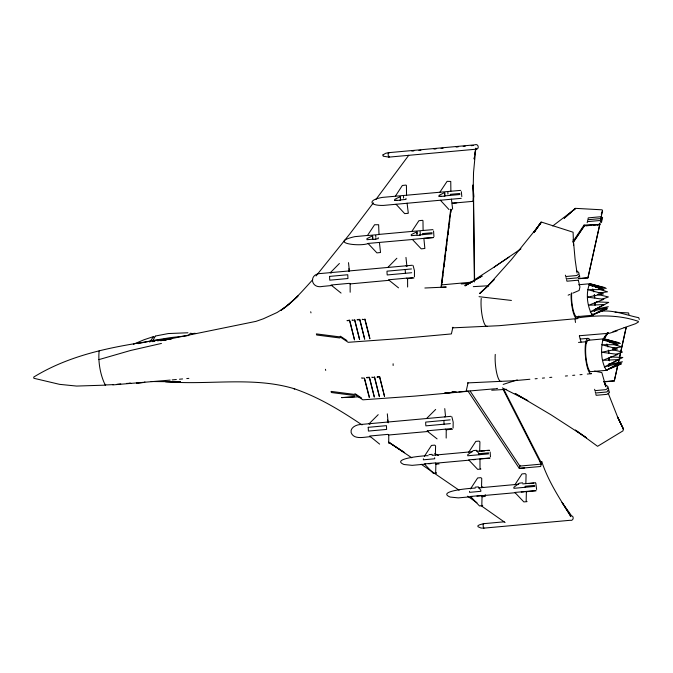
<?xml version="1.0" encoding="UTF-8"?>
<svg xmlns="http://www.w3.org/2000/svg" width="673" height="673" viewBox="0 0 673 673"><rect width="100%" height="100%" fill="white"/><g stroke="black" fill="none" stroke-linecap="round" stroke-linejoin="round"><path stroke-width="1.01" d="M388.725 443.288L388.767 435.002L427.978 431.486L427.111 430.804L451.591 428.583M446.182 438.064L446.224 429.778L452.5 429.206M461.821 196.609L461.333 191.67M405.205 269.52L405.415 273.297M571.613 292.864L571.596 298.602A15.874 3.609 84.8 0 0 577.156 316.647L593.149 315.191L593.981 314.19L607.29 308.697L592.198 315.124C587.15 306.148 585.619 293.31 589.615 283.762L604.918 287.581L588.782 284.763L603.925 289.6L587.697 289.634L603.504 293.908L587.596 297.146L603.79 299.35L588.513 305.281L604.691 304.465L590.196 311.86L605.978 307.889M443.886 420.44L444.071 424.2M490.474 456.959L490.146 452.029M536.633 489.498L535.826 483.155M475.803 148.43L473.531 172.507L473.254 185.698L474.372 281.911M433.95 236.66L433.555 230.94M450.683 209.345L441.017 287.363L446.249 287.051L424.865 288.002M451.045 209.21L441.572 284.898L472.32 282.096M441.993 282.988L442.245 280.978M442.624 277.957L442.994 274.937M443.372 271.917L443.625 269.907M443.995 266.887L444.373 263.866M444.626 261.856L444.996 258.836M445.375 255.824L445.627 253.805M445.997 250.793L446.249 248.774M446.628 245.763L446.88 243.752M447.377 239.723L447.629 237.712M448.008 234.692L448.252 232.681M448.756 228.66L449.009 226.641M449.505 222.62L449.757 220.609M450.759 212.559L451.137 209.539M414.425 276.83L414.484 270.807L413.129 265.625M475.735 148.363L474.734 155.152L475.836 148.186M594.781 311.237L595.075 309.319L608.703 302.379L596.211 301.857M608.88 366.322L609.174 364.413L622.811 357.464L610.318 356.951M453.08 428.07L453.19 422.131L451.861 416.831M600.602 219.583L602.478 211.053L601.469 213.4M441.505 285.175L441.749 284.082M452.895 327.221L451.398 333.926L400.435 338.553L348.168 342.313L340.731 337.324L339.655 337.955L316.647 335.003L316.369 333.892L339.369 336.837L340.445 336.214L346.915 340.546M468.046 382.828L466.12 391.45L415.165 396.077L362.89 399.829L355.453 394.849L354.377 395.48L331.377 392.527L331.091 391.408L354.099 394.361L355.167 393.739L361.637 398.071M520.002 465.312L519.304 468.442L467.87 390.904M587.176 222.729L587.42 221.644L599.34 220.559L601.755 221.266L601.511 222.351L599.298 223.596M587.605 220.828L587.84 219.743L599.761 218.658L602.184 219.364L601.94 220.45L600.459 221.282M588.017 218.961L588.261 217.875L600.181 216.79L602.596 217.488L602.36 218.582L600.88 219.406M539.982 461.846L541.765 461.678L540.688 466.498L519.262 468.383L524.646 467.962M578.687 278.757L587.924 277.915L599.803 224.387L584.055 225.076L572.858 241.75M587.924 277.915L599.803 224.387L584.24 225.8L573.135 242.322M570.502 516.654L570.906 514.853L562.081 502.546L570.637 516.056C559.684 498.693 548.302 481.288 541.765 461.678M604.034 381.885L614.298 380.952L626.168 327.415L624.098 327.608M614.298 380.952L619.11 359.407M619.572 357.355L626.168 327.415M352.198 319.902L352.088 320.314L354.637 320.129L359.609 339.562L354.747 319.717M362.385 319.17L362.276 319.582L364.816 319.397L369.797 338.83M361.83 377.789L361.721 378.201L364.261 378.016L369.241 397.457L369.351 397.045M372.018 377.057L371.9 377.469L374.449 377.284L379.429 396.725L374.567 376.88M586.233 343.314L587.722 340.311L603.723 338.856L619.025 342.675L602.89 339.857C600.627 349.691 601.023 361.46 606.297 370.217L607.248 370.285L590.305 371.673A15.874 3.609 84.8 0 1 586.301 359.853A15.874 3.609 84.8 0 1 586.233 343.314L585.838 341.758L586.57 339.503L587.504 338.384L588.572 338.46A17.826 4.055 84.8 0 1 589.708 339.739M152.207 341.724L155.354 336.071M169.958 338.477C123.134 344.887 74.745 351.861 33.734 377.065L33.827 378.268L59.569 384.35L76.621 386.066L105.316 385.141L105.703 384.3M601.241 214.09L602.579 211.465L602.158 209.825L575.238 208.336L564.184 218.262L571.352 212.146M188.238 335.676L190.459 333.219L191.662 333.463M367.483 235.474L374.575 224.74L378.647 224.74L379.008 234.532L367.727 235.558M432.932 229.636L411.809 231.445L418.909 220.71L422.526 220.323L422.981 220.702L423.09 230.418M607.534 332.529L603.084 339.158M573.766 241.641L584.29 225.985M603.597 339.268L607.694 333.177M603.647 339.461L608.325 332.504M408.763 155.253L375.913 199.494M373.38 202.834L349.968 233.741L316.058 275.93M330.342 272.691L339.411 263.48M412.271 265.246L321.147 273.474C308.47 273.373 310.362 289.129 322.653 286.404L331.94 285.503M348.538 271.042L349.447 271.539L348.513 262.647M341.068 293.075L331.032 285.007L349.228 283.35L350.137 283.855L350.162 292.242M387.791 267.475L396.868 258.255M350.086 283.913L389.389 280.288M405.996 265.818L406.845 266.197M407.619 287.018L407.594 278.63L413.87 278.058M154.016 336.929L153.452 336.618L149.726 342.145M603.723 338.856L602.89 339.857L618.024 344.694L601.797 344.727L617.612 349.001L601.696 352.24L617.89 354.435L602.613 360.375L618.798 359.559L604.295 366.953L620.077 362.983L606.297 370.217L621.398 363.79L608.081 369.284L622.39 361.771L609.174 364.413M312.735 279.69C302.858 290.492 293.268 301.908 281.104 310.245L290.097 303.296L297.988 296.027L285.958 306.711L277.15 312.474L263.303 318.809L256.001 321.358L163.026 340.361M369.065 423.78L378.209 414.661M451.003 416.326L359.87 424.562C355.924 424.89 350.069 427.734 351.129 432.554C353.847 440.201 364.69 436.836 370.52 436.71L370.571 436.651M387.269 422.122L387.707 422.131M388.725 435.052L387.858 434.379L369.654 436.028L379.622 444.113M426.522 418.556L435.667 409.445M444.718 416.898L445.164 416.907M446.224 429.778L445.307 429.155M479.824 293.192L488.396 285.537L479.723 293.63L494.117 279.606L487.757 286.059L511.371 259.66L540.907 222.999L533.84 232.219L541.075 222.233L534.303 232.193L541.134 221.981L573.093 232.21L573.573 245.485L573.312 239.487L575.129 259.677L577.047 273.036M191.485 334.203L193.563 333.362M573.749 210.102L575.339 208.739L552.735 225.977M599.811 224.437L597.456 225.11M144.215 382.483L144.897 381.928M129.065 383.206L130.671 383.299M136.501 382.575L138.091 382.617M520.952 248.85L494.285 266.996L508.973 257.179M494.554 266.819L473.758 280.33M472.009 281.44L465.018 285.882L473.144 281.221M474.945 280.187L482.162 276.048L464.917 285.47M400.326 196.566L394.681 199.393L394.748 200.445L400.578 200.226L400.326 196.566L400.393 198.375M444.66 192.537L439.006 195.363L439.082 196.415L444.903 196.196L444.66 192.537L444.727 194.346M376.005 239.201L372.8 239.487L372.548 235.836L366.903 238.663L366.97 239.706L372.102 239.243M420.087 231.512L420.331 235.171L417.125 235.457L416.881 231.806L411.228 234.633L411.304 235.676L416.427 235.214M568.138 295.169L569.711 294.496M572.849 293.15L579.142 290.45L579.924 286.95L578.292 280.086M133.397 344.265L143.946 339.781L153.452 336.618M601.797 299.376L608.426 296.936L597.296 294.379M615.896 354.469L622.525 352.029L612.405 349.699M98.906 359.618L130.52 350.498L161.436 343.432M503.168 384.418L517.243 379.883M617.04 330.864L609.637 333.219L579.411 335.743M625.528 327.869L626.21 327.549L625.402 327.372M612.968 331.68L635.598 323.696L638.45 321.997L638.282 321.315C618.142 314.451 596.547 315.031 575.743 318.169M138.074 343.659L150.786 340.875M395.379 196.188L402.353 185.47L405.979 185.083L406.425 185.47L406.542 195.187M450.876 191.157L450.759 181.441L447.099 181.348L439.839 192.268M396.052 204.256L404.692 213.627L407.897 213.333L408.309 213.24L407.081 203.145M440.378 200.226L449.017 209.597M367.601 235.449L354.78 236.652C327.701 242.869 359.432 246.882 368.148 243.55L368.274 243.525M379.429 242.524L380.531 252.501L376.914 252.888L368.022 243.441L412.599 239.487M433.471 237.594L423.637 238.385M155.732 335.962L168.385 333.547L187.935 332.773M162.866 340.42L172.549 338.452L160.67 340.765M595.075 309.319L608.291 306.678L592.198 315.124L593.149 315.191M152.712 340.504L170.622 337.61L187.229 335.76M153.091 341.581L154.857 341.278M157.49 340.832L159.207 340.546M495.597 388.7L497.549 388.38M170.353 338.856L170.849 338.78M161.032 340.26L162.967 339.966M449.194 392.746L444.163 393.495L455.545 392.006M452.214 392.3L454.225 391.997M598.339 293.108L607.517 291.821L598.549 288.986M612.438 348.202L621.625 346.906L613.65 344.391M494.621 388.809L458.851 391.896M452.315 203.263L456.782 202.809M170.168 380.102L112.879 384.897M172.229 379.909L176.343 379.505M411.859 151.08L413.87 150.895M418.909 150.441L420.919 150.256M434.009 149.07L436.02 148.884M441.051 148.422L443.07 148.245M456.159 147.051L458.17 146.865M463.201 146.411L465.22 146.226M471.26 145.679L473.27 145.494M460.711 190.366L382.558 197.382C367.954 199.738 368.703 205.753 383.349 205.425L461.249 198.325M459.878 193.471L450.296 194.337L450.363 195.389M394.748 200.445L396.801 200.26M399.88 199.974L406.029 199.418L405.962 198.367M439.082 196.415L441.135 196.222M444.214 195.944L459.953 194.514M452.323 203.212L472.816 201.353L473.893 196.524L472.892 184.991L473.355 198.939L473.582 197.929L474.591 279.817M378.882 234.423L411.935 231.419M432.1 232.732L422.509 233.607L422.585 234.65M375.172 238.957L378.251 238.679L378.184 237.636M419.506 234.927L432.175 233.783M423.881 238.469L424.865 248.472L421.239 248.859L412.356 239.411L433.219 237.51M586.368 225.8L591.55 225.329M593.628 225.144L599.845 224.572M411.489 268.948L387.009 271.177L387.034 273.019L387.219 274.954L411.699 272.725M412.961 277.562L388.481 279.783L398.517 287.851M578.637 278.563L587.874 277.722M577.905 280.212L566.952 281.205L566.607 279.859M578.62 284.763L589.615 283.762M577.367 318.573L499.08 325.698L452.332 327.869M580.202 339.049L587.504 338.384M578.528 342.422L585.838 341.758A17.826 4.055 84.8 0 0 585.905 360.324A17.826 4.055 84.8 0 0 590.398 373.591L591.474 373.666L587.293 374.053M116.942 384.275L120.761 383.93M179.455 379.219L182.585 378.941M186.758 378.562L188.844 378.377M529.887 379.269L513.188 380.783L467.457 382.912M535.102 378.798L537.189 378.605M542.413 378.133L544.499 377.94M549.715 377.469L551.81 377.275M565.379 376.039L567.465 375.854M572.681 375.374L574.767 375.189M579.991 374.718L582.078 374.524M603.984 381.692L614.247 380.758M450.17 419.868L425.689 422.097L425.706 423.923L425.866 425.858L450.346 423.628M428.987 454.628L432.192 454.334M428.188 455.756C428.726 455.158 389.145 458.321 403.968 464.505L412.162 465.346L425.647 464.118M432.125 455.343L472.564 451.667M476.711 451.289L489.288 450.203M480.909 451.213L484.745 450.868M487.622 450.607L489.54 450.43M488.598 453.871L467.735 455.772L467.693 454.746L473.312 450.599L476.526 450.304L478.974 453.72L488.564 452.845M435.641 462.906L424.36 463.933L433.353 473.405L436.567 473.111L435.675 472.328L435.902 463.133M489.565 458.002L468.694 459.903L477.687 469.375L480.892 469.081L480.009 468.299L479.975 458.877L489.944 458.271M428.718 463.781L430.77 463.596M436.011 463.175L469.199 460.164M473.052 459.752L475.104 459.566M435.868 464.193L439.074 463.907M475.146 487.168L478.352 486.873L480.808 490.289L480.842 491.315L469.561 492.342L469.527 491.315M522.685 482.844L519.472 483.138L513.852 487.286L513.894 488.312L534.757 486.411M475.172 488.169C475.912 487.681 434.96 490.777 450.128 497.053L458.321 497.885L471.807 496.666M478.453 487.925L518.723 484.207M522.778 483.895L535.447 482.751M528.986 483.584L533.782 483.147M534.724 485.384L525.133 486.259L525.176 487.286M481.801 495.446L470.52 496.472L479.513 505.945L482.726 505.659L481.834 504.868L482.061 495.673M535.725 490.55L514.853 492.443L523.846 501.915L527.052 501.629L526.168 500.838L526.387 491.643M476.93 496.144L515.358 492.703M521.264 492.106L524.343 491.828M525.731 491.761L536.103 490.819M482.028 496.741L485.233 496.447L485.225 494.705M504.161 521.811L483.45 523.695L479.378 524.864L477.956 525.68L477.939 526.698L480.976 528.027L483.929 528.128L569.888 520.313C574.17 521.617 574.372 514.525 570.208 515.972M126.574 383.417L131.05 383.366M142.129 382.567L136.585 382.954M143.273 382.558L136.712 383.046M598.255 311.666C612.077 308.949 625.402 315.057 638.719 317.673L639.283 319.448M349.649 320.087L346.99 320.676L349.539 320.491L354.52 339.932L349.901 321.055M378.806 376.569L376.998 377.107L379.547 376.922L384.519 396.355L379.656 376.51M451.911 392.367L456.874 392.031M451.583 392.123L453.594 391.989M354.629 396.725L341.598 397.608L359.517 396.801M473.304 286.639L488.245 285.773M491.727 390.222L506.668 389.347M444.845 392.805L446.914 392.696M461.198 283.93L470.074 283.468M105.383 384.973L113.114 384.62M330.384 272.632L331.192 273.078M407.544 278.689L406.685 278.134M151.181 381.532L180.549 381.793L165.381 381.65C208.293 385.444 252.955 376.081 294.749 388.876L293.369 388.456C318.11 396.725 340.488 410.412 362.015 424.899M615.088 312.188L628.557 312.937L628.977 314.577M603.849 340.016L604.733 340.084M587.722 340.311L588.673 340.387M595.504 287.379L606.238 288.397L590.574 283.838M609.603 342.473L620.338 343.491L604.674 338.931M479.041 296.684L511.421 300.444M194.354 333.278L196.171 333.514M369.115 423.729L369.923 424.276M594.486 371.126L601.839 372.581L605.65 385.873M479.698 451.078L479.925 441.883L479.033 441.093L475.828 441.387L468.669 452.332M525.857 483.618L526.084 474.423L525.192 473.632L521.987 473.927L514.828 484.871M435.364 455.108L435.591 445.913L434.708 445.122L431.494 445.417L424.343 456.361M481.523 487.647L481.75 478.453L480.867 477.67L477.653 477.956L470.503 488.901M502.386 387.909L527.842 400.687L515.156 393.528L551.086 414.846L586.452 437.77L575.373 430.072L597.582 446.317L622.971 430.871L623.425 428.844L617.41 416.747L623.366 429.096L617.368 416.394L608.131 393.015M99.141 350.919C97.997 361.695 100.311 375.231 105.316 385.141M434.716 453.535L438.367 455.486M481.784 486.562L483.609 487.538M388.969 442.455L404.633 452.693L388.952 442.27M388.666 442.237L411.8 457.817M421.256 464.286L459.087 490.196M467.609 496.186L476.972 502.765M481.229 505.76L505.078 522.517M427.582 431.427L437.08 438.889M576.82 270.95L578.713 272.472L579.058 273.818L576.711 275.526L565.749 276.519L565.404 275.173M578.654 276.14L579.916 277.158M606.037 385.074L607.921 386.588L608.266 387.934L605.919 389.642L594.957 390.643L594.612 389.288M607.265 387.934L608.527 388.944L608.872 390.298L606.524 392.006L595.563 392.998L595.218 391.652M607.862 390.264L609.124 391.274L609.469 392.62L607.122 394.328L596.16 395.32L595.815 393.974M451.415 199.115L452.643 209.21M470.166 391.08L519.834 466.078L541.218 464.126L503.042 389.288M503.749 389.179L541.454 463.091M591.575 284.973L592.24 286.387M605.893 386.773L604.034 381.406L605.624 386.024M579.335 335.995L581.068 341.993M584.055 225.076L584.458 226.633M579.318 274.828L579.663 276.182L577.316 277.882L566.355 278.883L566.01 277.528M364.934 318.985L369.906 338.426M348.866 268.746L349.548 271.412M387.589 420.019L388.271 422.686M364.623 378.579L369.107 396.069M310.707 311.776L310.993 312.886M325.429 369.3L325.715 370.411M607.593 345.165L607.971 346.965M593.485 290.071L593.872 291.872M608.644 350.776L608.93 352.778M594.402 294.681L594.831 297.685M575.045 319.229L575.482 322.468M405.962 257.423L406.904 266.315M444.76 408.612L445.534 416.537M372.8 239.487L372.548 235.836M387.312 413.836L388.178 422.745M479.016 454.746L478.974 453.72M447.865 192.251L447.932 194.06M416.881 231.806L416.949 233.615M403.531 196.28L403.598 198.089M375.753 235.542L375.82 237.35M609.292 357.901L609.351 360.871M595.193 302.875L595.235 304.81M594.915 302.556L594.966 305.315M587.857 296.406L587.874 297.315M571.04 293.857L571.133 298.316A17.826 4.055 84.8 0 0 574.414 315.746A17.826 4.055 84.8 0 0 578.822 316.066M393.116 363.765L393.133 365.498M434.649 457.749L434.682 458.776L423.401 459.802L423.367 458.776M389.246 156.313A2.238 0.505 84.8 0 1 388.548 156.624A2.238 0.505 84.8 0 1 388.212 153.494A2.238 0.505 84.8 0 1 388.901 153.183M484.047 527.994A2.238 0.505 84.8 0 1 483.172 525.84A2.238 0.505 84.8 0 1 483.727 523.88M589.75 284.923A14.705 3.348 84.8 0 1 590.633 284.99M592.778 288.852A14.705 3.348 84.8 0 1 593.334 290.761M594.2 295.01A14.705 3.348 84.8 0 1 594.579 297.819M594.688 309.555A14.705 3.348 84.8 0 1 594.394 311.254M593.022 314.03A14.705 3.348 84.8 0 1 592.139 313.963M487.168 326.245A17.296 3.937 84.8 0 1 482.516 317.488A17.296 3.937 84.8 0 1 481.229 298.408M606.878 343.945A14.705 3.348 84.8 0 1 607.433 345.855M608.299 350.095A14.705 3.348 84.8 0 1 608.678 352.913M609.031 357.674A14.705 3.348 84.8 0 1 609.065 360.408M608.897 363.689A14.705 3.348 84.8 0 1 608.501 366.339M501.276 381.339A17.296 3.937 84.8 0 1 496.724 373.069A17.296 3.937 84.8 0 1 495.252 354.402M329.551 276.401L329.762 280.178L347.958 278.521L347.748 274.744L329.551 276.401M382.937 154.916L383.164 156.195L388.969 157.12L474.919 149.305C479.807 150.365 479.033 142.853 474.44 144.872L388.481 152.687L385.722 153.276L382.937 154.916M368.232 427.321L368.417 431.073L386.613 429.424L386.437 425.664L368.232 427.321M474.448 157.095L474.162 159.038L474.465 157.061M357.296 319.54L357.178 319.944L359.727 319.759L364.699 339.2L359.836 319.355L357.296 319.54M366.92 377.427L366.81 377.839L369.359 377.654L374.331 397.087L369.469 377.242L366.92 377.427"/></g></svg>
